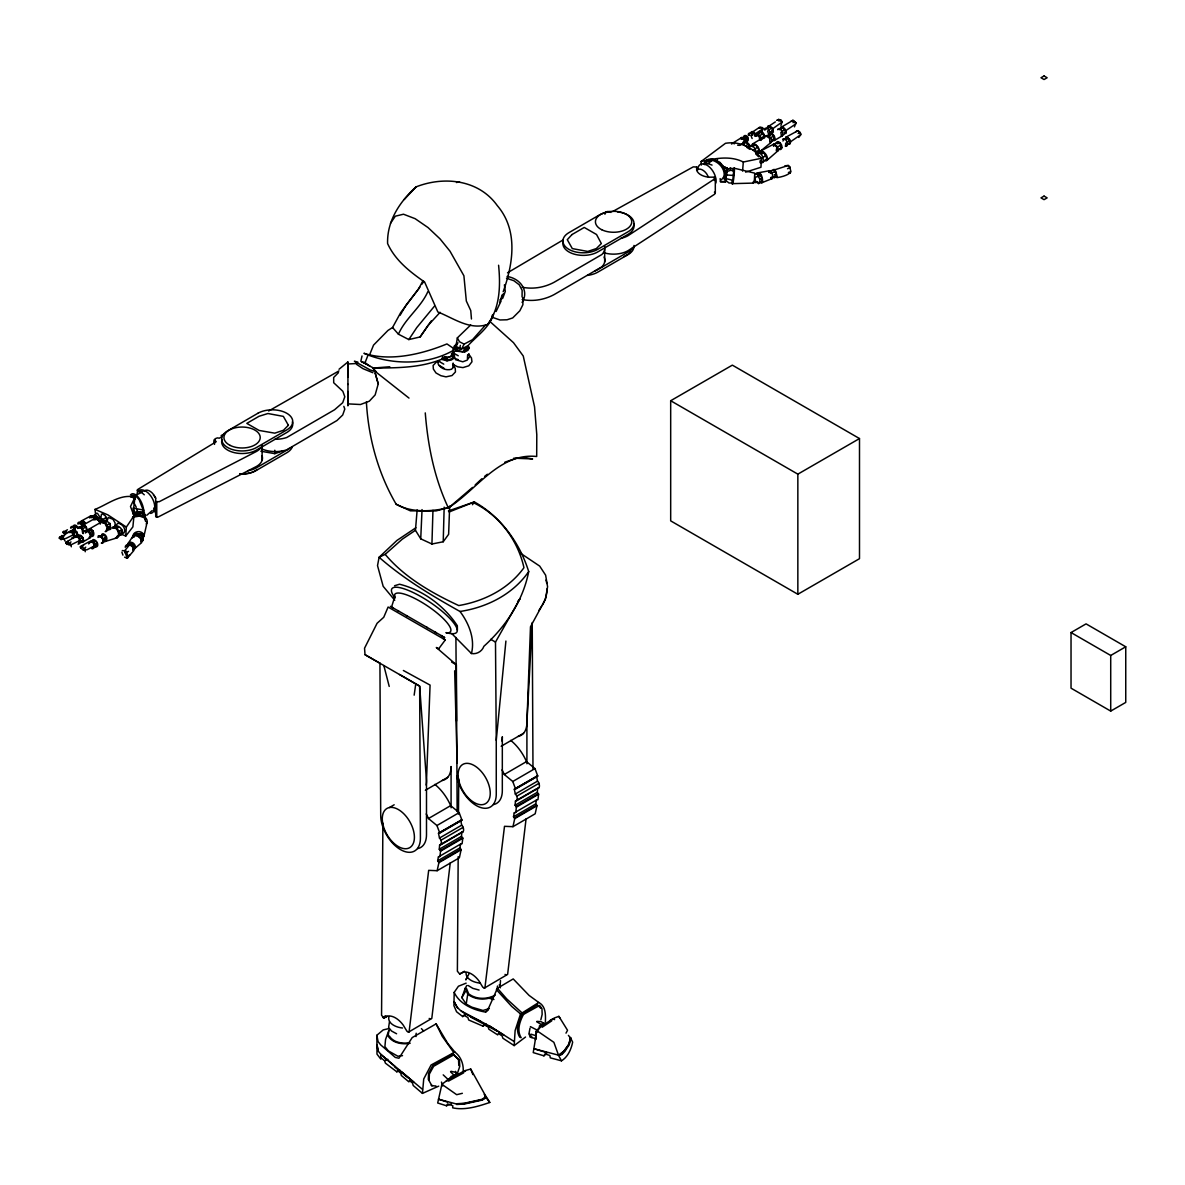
<?xml version="1.0" encoding="UTF-8"?>
<svg xmlns="http://www.w3.org/2000/svg" width="1185" height="1185" viewBox="0 0 1185 1185"><rect width="100%" height="100%" fill="white"/><g stroke="black" fill="none" stroke-linecap="round" stroke-linejoin="round"><path stroke-width="1.5" d="M347.96 391.465L347.916 403.878L360.477 404.515L369.335 401.182L375.156 394.901L378.237 383.896L375.141 372.905L378.237 383.896M422.038 509.594L420.734 538.834L431.933 544.004L443.22 541.767L448.626 534.302L449.663 506.01M452.537 353.16L454.522 355.485L454.225 358.063L451.278 360.003L447.026 360.832L447.056 356.848C424.008 368.105 398.056 367.883 373.423 368.061L360.832 361.203L362.017 355.974M82.195 527.384L81.084 523.963L79.662 523.118L78.728 523.785L83.305 521.77L85.142 523.637M522.911 297.805L522.896 304.708L519.845 310.781L512.69 317.935L507.017 319.787L499.996 319.98L493.301 317.654M417.15 509.906L415.446 530.288L420.734 538.834M382.888 823.101L381.555 1015.249L383.881 1018.048L387.717 1016.137A19.612 11.346 59.9 0 1 403.167 1025.01L407.003 1031.32L409.077 1032.031L428.674 870.353L437.147 870.708L459.365 857.807L461.098 849.778L459.869 847.942L460.639 844.046L462.106 843.661L462.787 838.269L461.498 836.343L461.839 832.151C464.935 832.3 463.498 826.493 461.706 825.16L460.713 820.346L461.883 819.961L459.158 812.629L450.67 805.637A35.017 20.278 59.9 0 0 434.88 784.411M443.22 541.767L444.168 507.15M458.18 856.666L457.38 971.211L459.706 974.011L463.542 972.115A19.612 11.346 59.9 0 1 478.992 980.973L482.828 987.283L484.902 987.994L504.499 826.315L512.972 826.671L535.19 813.784L536.938 805.756L535.694 803.904L536.464 800.023L537.946 799.623L538.612 794.231L537.323 792.306L537.664 788.114C540.76 788.277 539.323 782.456 537.531 781.122L536.538 776.323L537.723 775.923L534.983 768.591L526.51 761.599A35.017 20.278 59.9 0 0 510.705 740.373M458.476 814.169L458.728 779.063M535.398 1039.941L536.198 1031.246L540.716 1026.58M570.814 1038.164L569.274 1044.622L564.801 1051.495L561.838 1054.546L558.639 1055.539L561.483 1060.827C567.867 1056.976 571.229 1049.214 572.666 1042.119L570.326 1037.512M785.774 139.149L785.788 137.282L797.979 130.646L800.171 132.542L800.734 134.705L798.794 137.401M785.788 137.282L786.336 136.956A4.399 1.792 53.2 0 1 790.262 140.363L790.232 143.785A4.399 1.792 53.2 0 1 789.343 143.489M769.672 138.29L769.776 141.696L772.457 141.03L774.383 138.26L772.116 134.32L768.784 134.572L766.858 136.527L769.672 138.29L773.627 136.038M347.842 363.454L347.857 362.003L339.043 369.246M522.067 296.991L522.141 290.325L519.208 284.755L513.905 280.726L506.484 278.238M431.933 544.004L432.955 510.35M570.577 1037.556L569.007 1043.926L564.504 1050.754L558.446 1055.139L561.572 1054.161L568.904 1044.341L570.444 1037.971L568.415 1035.379M466.135 983.15L458.432 986.231L454.196 992.363L453.929 1005.665L456.58 1011.768L462.713 1016.582L463.913 1015.264L467.897 1017.53L468.697 1019.989L483.065 1026.18L484.102 1024.788L488.205 1026.965L488.842 1029.202L497.715 1034.905L498.352 1033.483L502.114 1035.912L502.87 1038.223L514.172 1045.614L515.12 1030.58L520.541 1013.945L538.76 1002.48C546.018 1006.258 545.589 1015.012 545.411 1022.003M347.842 365.247L347.857 363.988L356.863 363.499M100.947 517.312L101.495 514.246L102.532 513.949L105.198 515.653L106.961 519.326M135.682 535.694L138.615 536.642L140.822 539.101L140.763 541.915L142.718 540.716L143.296 537.946L141.622 533.62L137.49 533.724L134.379 535.19L133.786 537.175L136.63 533.309L140.2 534.642L143.015 537.531L142.718 540.716M89.927 531.161L89.971 529.591L87.438 530.199L85.483 533.028M438.731 1086.141L422.452 1093.399L423.726 1078.987L431.103 1064.989L454.877 1052.058C460.98 1056.709 463.779 1064.263 463.157 1071.773M748.091 140.719L748.15 139.015L745.587 136.423L744.55 138.823L747.113 141.415M756.682 181.364L758.548 183.705L761.911 181.231L761.999 178.402L759.348 173.558L756.622 173.291L755.423 174.565M139.563 516.082L139.652 512.512L134.246 514.231L134.349 516.941L139.563 516.082L144.422 517.801L145.651 521.548M97.259 520.082L97.837 517.534L100.073 517.534L102.517 519.667L103.628 522.985M723.739 176.432L724.45 179.32L728.968 182.994L732.537 183.023L733.915 168.788L730.241 168.151L725.161 170.921L725.19 172.077M760.029 162.612L760.103 160.775M429.118 1080.083L429.385 1074.025L433.666 1066.278L453.722 1054.887L459.469 1060.19L459.765 1066.411L456.862 1075.002M107.361 520.274L108.22 517.475L112.96 519.252L115.108 522.985L115.019 526.688M416.009 1036.564L416.187 1033.246M467.408 358.7L467.645 354.641M701.461 165.041L701.002 161.575L725.487 143.296C739.692 140.956 752.593 147.37 761.466 158.272L760.948 167.263L745.617 172.136M720.154 178.594L720.436 181.675L725.561 181.986L725.59 178.95M725.561 181.986L727.412 168.211L722.02 166.107L719.947 162.464L714.348 159.901A10.65 7.228 49.8 0 0 708.719 161.397M753.438 181.631L754.164 182.505L759.748 182.431L759.926 179.305L756.622 173.291M452.892 367.128L453.144 363.054M497.226 989.401L497.463 986.053M121.077 533.946L125.728 536.109L126.351 527.073L133.964 515.845L130.498 506.513L134.986 497.241C120.796 493.36 107.702 504.395 95.007 509.402L95.585 514.453L95.852 513.298L97.511 513.342L100.073 517.415M768.398 128.454L768.502 126.943L769.732 126.647L772.842 129.861L771.376 133.194L768.68 134.305L767.628 131.105L771.509 127.906M456.373 343.798L457.351 337.888L470.697 325.001M499.996 987.357L500.5 980.617M447.5 1102.094L438.42 1099.191L456.64 1104.05L464.387 1103.576L481.969 1099.724L486.235 1097.058L470.712 1069.033L464.92 1070.647L447.841 1079.816L441.901 1084.29L437.695 1102.998L446.478 1105.768L451.441 1103.828M742.58 171.129L743.306 162.019C730.093 155.294 714.659 158.479 701.002 161.575M437.147 870.708L438.894 862.68L437.65 860.828L438.42 856.948L439.902 856.562L440.568 851.156L439.279 849.245L439.62 845.053L461.839 832.151M512.972 826.671L514.72 818.642L513.49 816.806L514.246 812.91L515.727 812.525L516.393 807.133L515.105 805.207L515.46 801.016L536.079 789.047M68.982 532.702L69.515 531.65A4.399 2.844 72.1 0 1 73.47 533.013L74.018 534.435L65.916 538.434L61.901 539.131L62.02 537.62L63.975 536.183M133.964 515.845L132.883 526.895L125.728 536.109M456.921 776.027A28.01 16.22 59.9 0 0 478.34 806.615A28.01 16.22 59.9 0 0 496.263 794.143L496.263 740.284L505.906 641.055M458.047 342.88L454.314 346.227L454.048 348.805L456.062 351.115L464.55 352.063L467.912 350.345L469.319 347.901L467.868 345.827C476.681 335.873 489.524 327.786 493.493 314.129M455.662 344.465L455.455 346.568L457.084 348.449L460.358 349.368M450.241 862.947L431.799 1018.433L408.277 1032.283M526.066 818.909L507.624 974.396L484.117 988.246M144.422 517.801L144.748 515.194L139.652 512.512M89.497 542.908L92.341 540.716L96.266 541.634L97.081 544.745L94.252 547.751L92.504 547.825L96.044 546.596M79.558 537.871L79.795 536.153L81.587 536.761L82.935 539.693L80.55 542.923L78.684 543.085L79.825 541.515L81.943 541.204M414.158 695.165L415.757 683.878L365.01 654.683L364.55 648.21L377.082 623.295L383.747 617.267L388.102 607.046L445.293 639.93L438.643 648.847L436.806 647.795M134.201 546.566L132.764 550.166L133.786 547.351L132.676 543.648L128.824 543.974L126.573 546.374L129.121 543.426M389.465 1021.751L388.621 1027.454L391.524 1031.024L396.59 1033.764M489.331 1008.568L482.991 1010.479L471.719 1007.117L466.209 1004.095L467.749 994.126L465.231 988.246L466.846 985.446M761.185 132.29L757.763 133.372L756.178 135.386L759.022 136.231L759.778 139.815L762.503 139L764.058 135.712L761.185 132.29L759.363 132.705M134.986 497.241L132.942 513.757L137.297 511.49L142.526 512.053L145.592 515.134L144.689 518.926M80.328 540.256L70.374 545.13L66.079 543.382L67.323 541.501L75.692 536.509A4.399 3.14 69.8 0 1 79.943 538.775L79.099 543.9A4.399 3.14 69.8 0 1 78.017 544.078M749.009 147.977L750.016 145.533L754.075 147.281L755.941 150.702L755.882 154.02L758.622 156.775M530.021 1028.106L529.043 1033.32L530.021 1037.053L531.784 1037.734M75.188 537.457L76.862 536.035L76.788 532.258L73.885 531.28L70.048 532.524L73.174 530.85M102.873 535.739L103.11 534.539L104.769 535.413L106.117 538.286L104.206 541.545L102.088 542.641L105.539 540.434M66.923 532.969L63.264 532.628L63.486 531.458L66.701 532.021L66.923 532.969L75.01 528.821L74.359 527.651A3.851 2.429 66.3 0 0 70.893 527.088L70.596 528.095M103.362 522.866L104.458 520.393L105.732 520.274L109.953 523.577L110.56 528.732L109.761 529.695L106.991 529.221M82.639 532.983L82.002 528.94L80.387 527.606L79.054 528.021L80.476 526.658L84.787 526.288L86.001 527.029L86.564 530.747L83.009 531.176M781.137 145.177L776.96 147.177L776.279 150.243L778.293 150.125L781.582 147.725L779.671 142.837L775.612 143.178L773.494 146.333M453.677 350.197C427.592 365.291 391.568 365.454 363.943 353.278C389.821 361.706 421.208 354.493 446.952 343.931L452.937 348.02L453.307 351.945L452.107 355.219L449.93 356.803L447.056 357.87L444.168 357.144M92.267 534.968L89.408 536.998L91.186 536.612L93.304 532.939L93.022 531.206L89.971 529.591M503.181 291.747C513.224 263.662 518.393 230.201 497.27 205.583C478.725 179.557 444.049 175.928 416.083 186.874C399.908 201.509 386.888 220.914 387.599 243.562C395.168 260.3 409.906 271.824 424.63 282.03L437.843 311.981C453.914 318.306 469.66 330.511 487.776 324.394L491.508 318.706L492.279 315.18M68.715 544.789L70.967 541.871M143.281 537.383A5.851 4.251 1.2 0 0 143.977 536.005L147.251 521.785A9.08 6.606 1.2 0 0 139.786 514.971A9.08 6.606 1.2 0 0 132.513 517.223M214.411 443.175C212.9 439.916 216.292 436.85 219.314 438.198L221.714 436.806L221.21 435.502L224.543 433.947M733.293 171.41L733.915 168.788M448.419 510.942L474.37 501.936C500.796 516.704 519.771 542.937 528.703 571.585C523.029 600.736 505.728 626.569 483.895 646.284C482.102 651.394 476.77 654.505 471.437 653.527L451.618 633.442M540.834 1019.752L542.152 1014.434L541.96 1008.657L539.649 1005.443L523.489 1014.39C519.845 1021.426 516.601 1030.254 521.104 1037.704L519.726 1037.156C515.179 1029.735 518.452 1020.892 522.126 1013.856L537.442 1004.806L540.716 1008.198M471.437 653.527C475.229 638.878 468.801 623.147 460.002 611.475C431.71 595.611 403.522 578.754 379.096 557.261L396.945 540.434L415.861 527.769M762.296 131.505L762.71 128.143L760.074 126.973L751.053 132.972L751.157 132.083A3.851 2.014 54 0 1 754.46 132.735L756.104 136.156M459.795 347.635L460.387 345.383M61.901 539.131L59.443 538.286L61.857 535.442M775.494 175.573L776.99 177.172A5.11 0.785 73.9 0 0 775.494 170.951L774.012 169.336A5.11 0.785 73.9 0 0 774.146 170.536M485.717 324.853L472.534 339.665L464.105 344.139L461.646 348.894L456.595 346.79L456.536 344.45M109.79 527.636L107.465 528.525L106.057 530.584L108.294 529.754L110.516 525.784M566 1033.142L567.541 1030.298L558.876 1016.36L554.328 1017.989L541.249 1026.328L536.805 1030.654L533.235 1052.606L543.93 1055.835L546.67 1053.465M780.959 125.462L781.996 122.099L780.93 120.174L778.693 119.433L776.693 120.366M394.975 596.04L391.554 607.016L393.287 608.009M499.67 302.619L502.173 294.858M779.197 129.728L781.819 127.536L783.167 127.758L785.907 131.505L784.085 134.394L781.404 135.534L780.826 132.498L784.826 129.432M790.099 173.291C791.299 169.781 791.358 175.513 776.856 177.661M93.615 515.964L94.607 514.749L96.429 515.712L98.148 519.682M757.171 154.02L758.459 152.154C762.192 153.695 764.281 158.834 762.784 162.597L760.814 162.715M431.37 320.794L420.112 336.955L408.81 339.577L398.441 334.2C405.359 318.247 420.69 307.7 427.829 291.717M466.209 1004.095L461.854 997.651L465.231 988.246M71.515 532.08L73.737 535.813L73.07 537.649L71.604 538.079M442.731 356.744L441.738 359.396L447.026 360.832M501.862 297.731L503.358 293.732M365.854 364.195L365.069 362.654L367.928 355.381M456.062 351.115L457.084 348.449M369.72 354.552L373.542 345.116L387.984 330.422L392.546 327.519L400.723 312.573L419.845 287.14M88.682 543.93L90.623 540.938A4.399 3.17 68.6 0 1 94.652 544.285L92.845 548.744A4.399 3.17 68.6 0 1 91.689 548.596M94.785 545.767L86.994 549.766L83.157 549.899L85.75 547.159M439.62 845.053C442.716 845.201 441.279 839.395 439.487 838.062L438.494 833.248L461.883 819.961M515.46 801.016C518.556 801.178 517.119 795.357 515.327 794.024L514.32 789.225L537.723 775.923M538.76 1002.48L529.088 995.415L513.209 978.928L497.433 988.275L488.798 1007.68L485.613 1012.064C473.837 1010.257 459.395 1004.036 454.196 992.363M115.952 525.429L117.789 523.252C122.233 523.4 126.454 528.88 123.936 533.013L121.092 533.576M770.028 135.52L770.65 134.172M66.079 543.382L68.686 540.656M93.941 542.019L94.548 540.716M496.085 311.492L501.151 300.901M794.468 126.884L795.772 122.603L792.972 120.322L780.93 127.402L781.419 129.639M752.327 146.333L753.171 144.6L755.245 144.674L757.6 147.162L758.992 150.199L756.06 153.606M113.227 527.947L115.212 525.666C119.641 525.37 124.41 530.717 121.64 534.879L118.648 535.605M740.403 145.162L741.943 143.785L745.795 146.125M73.514 538.449L74.018 534.435M408.81 339.577L416.764 327.593L434.48 306.145M380.696 1054.843L380.829 1059.153L376.993 1054.117L376.874 1035.246L383.229 1029.898L388.532 1028.654M727.412 168.211L722.02 166.107L724.124 168.388L725.042 172.536L726.997 175.128L725.042 176.684M467.305 977.018L465.794 979.906L469.038 973.774M420.112 336.955L428.037 325.475L440.109 312.307M418.364 289.347L422.823 280.964M543.93 1055.835L544.996 1053.924L549.855 1055.479L550.284 1057.85L561.483 1060.827M780.93 127.402L781.271 126.81A4.399 1.837 52.2 0 1 785.181 129.269L786.07 133.372A4.399 1.837 52.2 0 1 785.299 133.372M496.263 740.284L495.493 642.077L519.889 598.943A31.669 25.892 -60 0 1 517.564 601.536M449.115 511.979L474.37 501.936L472.445 504.721M461.854 997.651L465.35 991.667M400.086 315.269L406.144 304.989L417.861 289.999M142.526 512.053L143.711 510.098A13.035 5.984 68.5 0 0 137.949 496.841A13.035 5.984 68.5 0 0 130.409 494.989M487.776 324.394C500.188 307.389 500.574 285.363 498.589 265.247M774.101 177.898L776.338 176.787L776.338 174.18L774.649 169.722L772.264 169.973M774.649 169.722L774.649 172.329M446.478 1105.768L447.604 1103.916L452.833 1105.738L452.67 1107.827C464.92 1110.567 478.162 1106.375 489.79 1102.465L486.665 1097.325L482.339 1100.05L464.446 1104.005L456.58 1104.494M538.775 610.645L541.589 606.32M128.187 543.367L132.794 536.39A5.851 4.192 41.3 0 1 139.104 535.975A5.851 4.192 41.3 0 1 141.682 542.493A5.851 4.192 41.3 0 1 140.615 543.471L134.32 548.936A4.607 3.288 41.3 0 0 135.179 548.166A4.607 3.288 41.3 0 0 133.15 543.041A4.607 3.288 41.3 0 0 128.187 543.367A4.607 3.288 41.3 0 0 127.98 544.567M128.528 544.922L131.209 545.574L132.676 543.648M381.377 1058.087L384.547 1060.723L385.406 1063.152L396.797 1071.803L397.612 1070.588L400.782 1073.21L401.33 1075.506L408.899 1081.875L409.432 1080.498L412.573 1083.149L413.195 1085.49L422.452 1093.399M390.472 223.284L395.346 216.188L403.492 214.218L415.12 218.677L428.022 227.55L439.99 238.837L450.004 251.205L463.898 275.764L466.327 301.034L470.756 310.574L471.452 319.002M421.83 284.281L423.815 281.423M764.947 130.009L768.502 126.943M789.254 144.066L790.484 142.304L788.336 138.482L786.84 137.771L784.766 138.645L782.929 141M452.877 353.708L454.433 351.56M83.157 549.899L80.654 547.811L83.602 545.367M771.583 131.52L772.842 129.861M704.764 164.7L707.475 161.13L712.452 160.286C719.221 162.464 725.057 168.833 724.139 176.298L721.428 179.868M447.826 1080.853L451.144 1076.484L457.277 1073.758M784.633 133.164L785.907 131.505M79.662 523.118L80.787 521.667M138.615 536.642L141.622 533.62M754.534 135.905L755.438 134.823L754.208 133.061L752.697 132.113L751.172 132.661M528.703 571.585C512.986 594.322 486.887 607.431 460.002 611.475M762.962 136.986L764.058 135.712M773.316 139.504L774.383 138.26M134.29 515.179L136.393 512.809M143.711 514.246L144.496 513.372L143.711 510.098L133.076 508.084L134.823 512.32M130.083 544.196L124.647 550.788L127.195 558.224L133.772 550.669A5.11 4.355 32.4 0 0 131.742 544.759L126.751 544.774L125.64 545.826A5.11 4.355 32.4 0 0 125.269 547.322M404.203 199.539L416.083 186.874M63.486 531.458L63.264 532.628M86.298 531.547L87.957 531.591L89.408 530.095M338.48 372.608L333.666 377.497L333.696 382.74L342.865 391.317L344.791 396.768L342.702 402.707L334.555 409.773L286.681 437.532A22.456 12.961 0 0 1 274.89 439.279M152.095 510.631L146.925 515.179M97.97 518.334L96.089 516.082L90.771 517.726L93.422 515.623M539.205 1026.195L543.871 1022.64M137.09 494.145L137.786 489.435L216.233 441.694L214.411 439.842M129.743 554.965L126.499 557.098M789.803 140.378L785.685 143.296L785.625 145.844L790.484 142.304M80.387 527.606L82.076 525.992M758.326 174.521L759.348 173.558M472.519 487.42L449.204 507.373L436.006 510.928L410.351 510.839L396.175 504.247C378 473.185 368.387 437.724 366.387 401.893M475.185 484.932L481.851 478.74M760.103 152.998L761.451 151.769L763.836 152.554L767.036 158.716L763.481 161.649L760.755 162.256M748.15 139.015L747.291 139.8L745.883 137.682L743.78 139.282L741.573 139.089L744.61 137.134M105.983 536.79L102.665 539.16L103.273 541.604M394.768 600.262L383.17 586.323L377.526 565.63L379.096 557.261L385.184 554.358L402.233 539.205L415.446 530.288M97.94 537.442L103.11 534.539M767.065 160.301L777.953 150.791M786.84 137.771L783.789 139.326M724.45 179.32L725.457 178.461L725.25 174.876L733.974 175.469M777.76 142.333L774.16 144.377M77.825 528.451L76.181 526.436L71.426 527.725L73.855 525.962M134.379 535.19L136.63 533.309M757.541 152.746A5.747 2.874 54.3 0 0 758.667 152.672L771.168 142.333A4.355 2.222 54.9 0 0 770.724 137.964A4.355 2.222 54.9 0 0 766.695 135.623L752.682 143.859A5.747 2.874 54.3 0 0 752.105 144.748M118.648 535.22L116.678 536.82L120.574 533.991L121.759 529.769L118.233 531.724L118.648 535.22L120.959 534.317M756.948 151.858L758.992 150.199M462.713 1016.582L465.468 1014.404M396.175 504.247C411.654 512.927 431.458 511.594 448.33 507.802C476.607 490.042 499.285 452.522 536.687 456.492L536.79 434.702L534.553 406.84L523.252 356.004L513.505 342.687L489.775 321.372M767.036 158.716L764.829 160.449A6.28 3.037 55.7 0 0 766.206 160.908A6.28 3.037 55.7 0 0 766.576 155.442A6.28 3.037 55.7 0 0 760.918 150.821A6.28 3.037 55.7 0 0 760.059 151.428M128.528 551.41L125.032 552.817M484.591 476.414L487.405 474.237M483.065 1026.18L486.013 1023.944M514.172 1045.614L525.533 1037.023M81.084 523.963L84.342 522.215M485.613 1012.064L488.264 1010.079M759.022 136.231L762.918 133.549M746.106 145.636L748.061 144.185L749.779 146.97M99.14 536.405L101.051 536.894L103.139 535.368M704.26 163.649L707.949 163.574L712.452 160.286M757.6 147.162L753.067 150.288M140.822 539.101L143.015 537.531M766.043 155.561L760.977 158.583M448.715 1080.972L463.676 1072.84M446.345 1080.927L450.019 1078.38M754.208 133.061L751.023 135.653L752.134 138.541M770.472 131.668A4.399 2.163 49.1 0 0 773.375 132.068L772.709 128.735L781.996 122.099L780.93 120.174L778.856 121.063M741.766 144.348L745.632 142.319L748.061 144.185M542.197 1027.247L551.795 1020.818M454.314 346.227L457.247 344.272M775.346 121.907L767.569 127.047L767.762 126.203A4.399 2.163 49.1 0 1 771.805 127.521L772.709 128.735M743.573 143.696L745.632 142.319M779.656 148.984L781.582 147.725M79.795 536.153L76.107 537.323L79.588 536.183M753.053 146.111L755.245 144.674M790.795 141.607L800.734 134.705L800.171 132.542L798.097 133.52M750.934 146.036L753.171 144.6M486.28 1096.614L481.984 1099.324L464.342 1103.25L456.595 1103.739M785.922 130.543L795.965 123.803L795.15 121.685L792.987 122.618M761.481 154.02L763.836 152.554M732.197 143.444L741.706 137.519M60.968 536.731L59.443 538.286M143.859 491.405L145.844 490.19A9.969 5.777 59.9 0 1 153.695 494.693L155.679 498.189L155.709 516.586L157.946 517.119L256.552 466.401A20.426 11.791 0 0 0 262.092 455.751M755.26 133.801L762.992 128.78L761.985 127.358M90.949 541.841L92.785 542.375L94.563 541.278M93.022 531.206L89.556 533.265L87.957 531.591M752.697 132.113L750.09 133.387L748.846 135.194L749.661 135.371M759.081 153.206L761.451 151.769M97.318 543.011L93.956 544.433L93.956 546.759M102.517 519.667L106.383 517.341M500.07 299.805L502.736 298.22L505.284 291.421L504.41 284.844M507.491 272.817L563.245 239.859M81.691 542.256A4.355 2.696 59 0 0 82.669 542.108L89.956 537.842A4.488 2.814 59.7 0 0 90.104 532.939A4.488 2.814 59.8 0 0 85.75 530.673A4.488 2.814 59.8 0 0 85.127 531.487M389.421 807.548L394.175 804.778M425.356 790.291L447.737 777.301M501.181 746.254L523.563 733.263M426.23 813.947A35.017 20.278 59.9 0 1 428.466 818.539L450.67 805.637M502.055 769.909A35.017 20.278 59.9 0 1 504.292 774.501L526.51 761.599M428.466 818.539L436.939 825.515L459.158 812.629M504.292 774.501L512.764 781.493L534.983 768.591M438.494 833.248L460.713 820.346M514.32 789.225L536.538 776.323M439.517 833.233L461.735 820.331M515.342 789.195L537.56 776.293M439.487 838.062L461.706 825.16M515.327 794.024L537.531 781.122M440.983 840.209L463.187 827.308M516.808 796.172L539.027 783.27M441.027 844.653L463.246 831.751M516.853 800.616L539.071 787.714M439.279 849.245L461.498 836.343M515.105 805.207L537.323 792.306M440.361 850.549L462.565 837.662M516.186 806.526L538.405 793.624M440.568 851.156L462.787 838.269M516.393 807.133L538.612 794.231M438.42 856.948L460.639 844.046M514.246 812.91L536.464 800.023M437.65 860.828L459.869 847.942M513.49 816.806L535.694 803.904M438.702 862.087L460.906 849.201M514.527 818.065L536.746 805.163M438.894 862.68L461.098 849.778M514.72 818.642L536.938 805.756M382.592 1017.53L385.762 1015.693M383.881 1018.048L387.08 1016.197M459.706 974.011L464.461 971.256M773.42 140.556A4.488 2.37 60 0 0 774.309 140.467L782.159 135.934A4.355 2.326 60.6 0 0 782.011 131.328A4.355 2.326 60.7 0 0 778.16 128.928A4.355 2.326 60.6 0 0 777.656 129.654M670.68 400.737L732.345 365.143L859.495 438.554L859.495 558.683L797.846 594.277L670.68 520.867L670.68 400.737L797.846 474.148L859.495 438.554M1071.033 632.553L1086.067 623.873L1125.75 646.788L1125.75 702.409L1110.715 711.089L1071.033 688.174L1071.033 632.553L1110.715 655.468L1125.75 646.788M82.002 528.94L86.001 527.029M88.519 529.843A4.355 2.785 65.4 0 1 89.171 529.043L101.747 521.83A5.747 3.733 66.2 0 1 107.124 524.881A5.747 3.733 66.2 0 1 106.472 531.369A5.747 3.733 66.2 0 1 105.169 531.576M454.877 1052.058L447.782 1043.467L436.095 1023.884L412.217 1037.571L398.93 1058.249L395.272 1057.42L380.696 1044.889L378.074 1041.6L376.874 1035.246M458.817 1065.611L458.521 1059.39L452.803 1054.102L432.821 1065.552L428.57 1073.314L428.303 1079.372L432.036 1085.964L431.192 1085.238A25.374 16.383 -53.2 0 0 435.932 1085.964M268.669 410.988L338.984 370.89M153.695 508.232L155.694 507.121M759.748 182.431L761.911 181.231M612.63 211.552L693.255 166.878L696.691 166.996L696.721 170.373A15.005 8.665 0 0 0 708.541 177.172L714.392 177.157L715.34 178.446L628.065 235.667A20.426 11.791 0 0 1 620.703 238.407M769.006 172.24L771.894 170.64M81.883 526.451A4.355 2.577 66.5 0 1 82.283 525.459L94.548 518.719A5.747 3.451 67.3 0 1 99.599 520.511A5.747 3.451 67.4 0 1 100.414 522.333M786.588 139.445L788.336 138.482M67.456 529.784L63.012 532.332L64.76 533.917M81.572 520.852L90.697 515.949M732.137 183.645L753.379 183.097L754.371 179.942L754.771 173.158L734.3 168.226M118.041 526.91L113.567 527.977L116.293 528.554L118.53 527.369M89.675 541.501L81.972 545.574L80.358 546.818L80.654 547.811M795.994 131.698L797.979 130.646L800.571 133.312M760.918 150.821L773.701 144.214A4.355 2.103 55.8 0 1 777.627 147.429A4.355 2.103 55.8 0 1 777.36 151.221A4.355 2.103 55.7 0 1 776.427 150.999M781.33 128.706L783.167 127.758M104.517 522.541L106.724 521.415L102.147 522.644L104.517 522.541L107.465 528.525M72.566 527.044L74.003 528.036L77.218 526.91M97.244 518.6L95.096 519.667L99.199 517.86M62.568 535.916L65.782 534.317M770.354 173.351L775.479 171.47M131.787 495.434L135.164 495.493L141.563 492.456L144.289 494.797M790.884 121.3L792.972 120.322L795.772 122.603M779.745 128.498L781.819 127.536M787.521 168.744L789.98 167.633L789.684 166.863L788.232 165.47L784.929 165.781M110.279 523.533L106.606 525.177M96.963 519L99.036 521.059L102.902 519.652L103.525 521.77M396.797 1071.803L400.086 1070.351M372.86 372.712L362.98 368.668L356.492 364.299M759.926 179.305L761.999 178.402M767.85 127.462L769.732 126.647M550.284 1020.152L553.084 1018.952L554.61 1019.618M777.597 143.726L779.671 142.837M776.634 176.284L771.065 177.306M384.547 1060.723L387.85 1059.316M82.195 525.71L84.016 524.955L82.58 522.837M495.3 995.104C487.153 999.488 476.237 999.666 468.697 993.86L466.416 988.379M467.749 994.126C474.696 999.77 484.739 1000.377 492.753 996.926M73.011 533.502L76.788 532.258M761.807 182.757L772.102 178.594M82.861 537.783L79.365 539.086L77.884 537.294M774.96 169.736L788.232 165.47L789.98 167.633M745.883 137.682L747.039 137.253M774.205 174.921L776.338 174.18M504.825 462.209L516.467 458.18L525.31 457.691L532.628 458.936L513.772 458.18M788.41 172.492L790.928 171.632L789.684 166.863M726.746 171.603L730.627 170.314L734.182 170.803M260.863 451.233L274.787 453.648L283.422 450.759M762.414 137.89L763.777 137.46M104.221 541.338A4.355 2.888 64.7 0 0 105.302 541.456L117.078 537.842A6.28 4.177 64.7 0 0 118.93 531.517A6.28 4.177 64.7 0 0 113.153 526.955A6.28 4.177 64.7 0 0 111.938 527.769M394.561 585.745L399.523 584.22C422.704 589.982 444.257 605.757 457.336 625.739L457.41 630.272M456.477 182.534L459.513 181.69M761.466 158.272L743.306 162.019M759.244 128.039L762.71 128.143M771.494 131.668L772.724 131.372M97.244 516.616L93.6 518.067L92.015 517.001M462.357 1093.311L456.669 1094.688L441.901 1084.29M462.565 1071.966L465.527 1071.27M363.514 362.995L365.069 362.654L369.927 366.239M439.591 361.218L436.569 361.884L433.117 365.484L433.369 369.053L435.976 372.949L440.894 375.704L445.99 376.86L452.003 375.556L455.455 371.942L455.233 368.298L453.514 365.647M779.197 120.337L777.464 120.115L778.693 119.433L781.7 121.151M410.114 1043.304C402.396 1044.666 392.665 1043.215 388.132 1036.075L388.947 1030.076L385.555 1039.497L384.903 1046.607L388.354 1050.902L397.893 1056.25L402.515 1055.642M373.423 368.061L389.776 366.757M409.551 1042.711C402.441 1043.911 393.376 1042.622 389.287 1035.942M73.737 535.813L76.107 535.368M743.513 142.63L744.669 142.407L743.78 139.282M758.4 172.773L769.421 170.729M461.646 348.894L467.794 345.813L466.712 347.827L463.987 349.219L464.55 352.063M770.517 134.586L772.116 134.32M134.246 514.231L139.667 513.46M760.874 175.306L754.875 177.513L755.556 182.431M112.723 527.873L114.13 527.755M744.062 136.527L745.587 136.423M720.436 181.675L725.442 181.438M791.698 121.107L793.343 121.077M727.309 172.492L725.042 172.536A13.035 8.828 49.4 0 0 714.437 159.842A13.035 8.828 49.4 0 0 703.831 164.3M137.06 490.131L138.008 491.419L142.393 491.405M131.742 545.159L133.742 545.159M155.709 501.581L159.205 501.729L256.552 451.396A20.426 11.791 0 0 0 261.441 446.834M733.159 180.387L725.457 178.461M536.894 1021.381L541.189 1021.663L544.033 1023.514M724.124 168.388L727.531 168.744M772.309 139.46L773.761 139.623M122.322 550.536L126.217 551.143L128.306 557.231L127.195 558.224L124.603 557.187M737.618 145.177L739.455 145.385M522.17 287.214C532.998 289.436 544.374 287.496 554.091 282.297L601.891 254.508A22.456 12.961 0 0 0 604.646 246.317M522.17 299.509C532.998 301.731 544.374 299.805 554.091 294.606L601.891 266.803A22.456 12.961 0 0 0 604.069 256.967M796.453 131.002L798.127 131.194M99.792 518.482L102.902 519.652M784.159 132.424L785.507 132.646M138.926 491.908L141.563 492.456M361.81 361.943L365.069 362.654M75.633 535.753L76.862 536.035M450.967 1071.284L456.314 1072.514L458.328 1074.736M558.446 1055.139L533.798 1048.695L546.759 1052.606M535.961 1038.697L532.569 1037.823L529.295 1034.09M489.42 998.318L493.938 999.518M479.081 990.053L472.83 988.364L468.119 985.49M530.91 1034.149L536.272 1035.779M611.016 212.441C609.712 210.634 602.898 211.463 604.987 214.248M464.105 344.139L459.499 341.754L457.351 337.888M707.949 163.574L712.067 165.1M455.707 358.729L458.388 359.736M443.871 368.12L439.383 365.528M95.007 509.402L107.85 514.868L126.351 527.073M357.885 362.106L354.389 361.247L370.105 369.913L376.149 371.838L373.423 370.016M522.126 1013.856L523.489 1014.39M458.254 355.781L453.574 353.086M443.753 364.151L439.087 361.455M444.449 356.818L447.056 357.87L452.877 355.663L454.225 358.063M442.76 358.818L448.063 360.107L451.352 358.818L453.574 356.907L451.337 353.856M746.787 147.355L749.942 149.369M536.198 1031.246L537.664 1031.898M455.292 359.603L462.787 361.795L467.097 360.181L469.438 356.952L469.082 354.019M480.755 1021.514C471.423 1016.152 458.476 1013.205 454.418 1002.036M452.64 364.328L457.766 366.817L462.95 367.602L468.816 365.795L471.971 361.781L471.467 357.944L468.593 354.004M470.682 1017.13L496.767 1030.965M107.939 527.562L110.768 528.969M80.906 540.804L82.283 541.486M473.807 502.899C499.181 515.001 517.993 540.434 523.948 567.704C508.602 588.96 484.161 601.18 458.758 605.565C431.74 592.989 404.515 577.45 385.184 554.358M390.354 606.335L398.604 611.06M442.953 636.597L444.775 637.634L441.101 635.501M443.368 638.848L445.293 639.93M365.01 654.683L380.118 663.333M108.309 527.044L109.909 527.947M91.556 533.946L92.919 534.716M520.452 553.202L539.693 566.104L545.633 575.184L547.588 586.753L545.456 599.166L530.495 626.776L526.91 722.48L526.91 763.777M490.723 639.337L495.493 642.077M397.864 610.616L407.196 615.978M406.559 615.607L427.385 627.591M451.618 662.059L456.373 664.785L457.143 811.473M415.757 683.878L419.653 686.115L426.496 780.797L426.496 834.655A28.01 16.22 59.9 0 1 417.668 848.608M426.852 627.28L436.347 632.76M435.102 632.035L442.464 636.286M403.374 670.488L430.066 685.093L426.496 780.797A28.01 16.22 59.9 0 1 426.111 785.048M399.523 674.487L419.653 686.115L420.423 838.18A28.01 16.22 59.9 0 1 400.574 849.645A28.01 16.22 59.9 0 1 380.711 815.369L379.941 663.304M438.643 648.847L436.302 647.484L456.373 664.785M461.335 1011.042L489.509 1026.032L503.788 1034.979M536.746 1021.781L541.545 1024.669L537.649 1030.387L530.391 1026.61M489.346 1025.84L514.172 1041.526M536.805 1030.654L553.884 1042.326L558.357 1054.769M714.392 192.163L715.31 192.77L714.673 194.177L628.065 250.672A20.426 11.791 0 0 1 603.639 252.657M449.1 1080.394L443.205 1074.869M505.047 974.396L506.321 975.344M429.207 1018.419L430.496 1019.381M776.96 147.177L774.16 144.866M408.988 398.086L377.082 372.905L372.683 367.543M719.947 162.464L723.383 166.359M395.02 1067.241L407.921 1077.713M395.257 1066.841L380.963 1054.517L378.326 1051.243L377.097 1044.933M401.863 1072.07L422.452 1089.326M94.77 545.13L96.089 546.241M104.236 538.612L105.539 539.723M413.846 1082.157L380.696 1054.22M392.546 327.519L398.441 334.2M134.986 499.285L132.913 497.522A10.65 4.888 68.1 0 0 130.75 496.974M452.803 1054.102L453.722 1054.887M521.622 1012.508L506.736 998.911L497.433 988.275M520.541 1013.945L511.653 1006.376L496.367 989.638M453.114 356.048L454.996 357.663M450.552 1071.832L454.21 1075.388M135.164 495.493L139.03 499.374L143.03 509.624M61.19 539.797L59.25 537.783L59.857 536.82L63.427 538.049L65.101 541.145M421.416 1028.639L423.623 1030.965M131.209 545.574L133.135 547.677M467.631 345.857L469.319 347.901M453.455 1052.087L442.257 1036.342L436.095 1023.884M484.754 1095.888L489.79 1102.465M484.235 1094.377L486.235 1097.058M67.13 544.537L65.753 542.656L66.538 541.826L70.359 543.871L71.337 546.789M101.051 536.894L102.665 539.16M145.962 519.193L142.348 513.357M133.935 502.751L136.275 507.284M470.712 1069.033L472.889 1074.573M116.293 528.554L118.233 531.724M558.876 1016.36L559.987 1018.211M708.541 177.172L706.556 173.662A9.969 5.777 59.9 0 0 698.691 169.159L696.721 170.373L696.691 166.996M92.785 542.375L93.956 544.433M81.261 548.433L80.358 546.818L81.306 546.211L84.92 549.218L85.231 551.751M454.196 1001.71L457.573 1008.035M74.003 528.036L74.981 529.947M775.494 175.054L776.338 176.787M452.137 352.923L452.64 354.122M448.33 507.802C434.288 477.999 427.859 445.575 425.267 412.898M99.036 521.059L100.251 524.125M499.24 984.824L500.425 987.816M512.764 781.493L515.505 788.825M436.939 825.515L439.679 832.862M343.828 406.351L344.791 409.062L342.702 415.017L336.925 420.557L286.681 449.841A22.456 12.961 0 0 1 261.781 448.922M121.877 552.106L122.914 555.113M455.514 1071.358L456.373 1073.966M441.457 1082.068L442.731 1085.978M82.18 521.978L82.639 523.444M467.512 346.761L468.045 348.494L462.55 351.693L457.247 350.419L454.996 347.368M89.556 533.265L90.238 535.531M535.694 1036.223L536.346 1038.712M136.764 509.446L137.297 511.49M383.836 665.54L389.213 686.426M376.874 1044.592L378.074 1050.932M94.681 516.186L95.007 517.963M79.365 539.086L79.825 541.515M730.241 168.151L730.627 170.314M732.271 180.994L732.537 183.023M453.648 364.491L453.855 366.98L451.47 369.261C446.523 370.757 440.479 368.654 438.139 363.913L437.917 361.41M753.29 182.164L753.379 183.097M454.67 670.799L457.143 762.992M755.438 134.823L755.467 136.393M347.857 363.988L347.946 377.097M347.886 402.1L347.916 403.878M347.857 362.003L347.946 384.503M347.901 403.967L347.916 405.848L347.96 384.192M65.486 531.784L65.501 532.998M455.914 637.456L456.536 721.072M1110.715 655.468L1110.715 711.089M797.846 474.148L797.846 594.277M717.399 159.042L717.399 161.086M715.31 177.765L715.31 192.77M714.392 177.157L714.392 180.49M604.676 249.709L604.676 262.003M532.983 769.228L532.228 622.569L526.91 722.48A28.01 16.22 59.9 0 1 518.082 736.433M451.085 807.814L451.085 766.517A28.01 16.22 59.9 0 1 442.257 780.471M274.787 450.241L274.787 453.648M262.107 445.353L262.107 460.358M214.515 439.398L214.515 444.39M156.761 502.099L156.761 517.104M82.239 524.437A4.103 2.311 59.5 0 0 81.424 523.281A4.103 2.311 59.5 0 0 77.958 522.941A4.103 2.311 59.5 0 0 77.84 524.007M73.396 526.792A3.925 2.207 59.5 0 1 73.514 525.784A3.925 2.207 59.5 0 1 76.818 526.11A3.925 2.207 59.5 0 1 77.603 527.207M744.461 140.067A4.103 2.444 60.2 0 0 745.276 141.222A4.103 2.444 60.2 0 0 746.283 141.948M743.676 137.371A4.103 2.444 60.2 0 1 743.839 136.29A4.103 2.444 60.2 0 1 747.409 136.556A4.103 2.444 60.2 0 1 748.224 137.727M748.283 134.897A3.925 2.326 60.2 0 1 748.446 133.861A3.925 2.326 60.2 0 1 751.853 134.127A3.925 2.326 60.2 0 1 752.638 135.238M89.542 517.919A4.829 3.007 65.7 0 1 89.882 516.63A4.829 3.007 65.6 0 1 94.163 517.208A4.829 3.007 65.6 0 1 95.007 518.645M80.61 522.496A4.044 2.518 65.6 0 1 80.891 521.415A4.044 2.518 65.6 0 1 84.476 521.904A4.044 2.518 65.6 0 1 85.187 523.103M731.53 144.037A4.829 2.563 54.5 0 1 734.448 143.815M741.055 138.986A4.044 2.148 54.5 0 1 741.158 138.023A4.044 2.148 54.5 0 1 744.61 138.571A4.044 2.148 54.5 0 1 746.357 142.185M78.121 528.273A4.399 2.548 62.7 0 1 78.477 527.251A4.399 2.548 62.7 0 1 82.358 528.466A4.399 2.548 62.7 0 1 83.187 533.68M72.448 531.443A4.281 2.459 61.9 0 1 72.774 530.45A4.281 2.459 61.9 0 1 76.551 531.635A4.281 2.459 61.9 0 1 77.41 536.672M77.41 536.672A4.281 2.459 61.9 0 1 76.669 537.086M758.904 132.972A4.399 2.548 57 0 1 759.2 131.965A4.399 2.548 57 0 1 763.258 133.09A4.399 2.548 57 0 1 764.369 138.127M764.458 129.609A4.281 2.503 57.8 0 1 764.755 128.632A4.281 2.503 57.8 0 1 768.71 129.728A4.281 2.503 57.8 0 1 769.732 134.66A4.281 2.503 57.8 0 1 768.976 135.09M93.985 520.052A5.747 3.451 67.4 0 1 94.548 518.719M82.283 525.459A4.355 2.577 66.5 0 1 86.12 526.807A4.355 2.577 66.5 0 1 87.009 531.043M742.802 143.311A5.747 3.17 52.7 0 1 743.158 142.096A5.747 3.17 52.7 0 1 748.55 143.696A5.747 3.17 52.7 0 1 749.661 145.34M755.423 135.342A4.355 2.429 53.5 0 1 755.719 134.409A4.355 2.429 53.5 0 1 759.792 135.623A4.355 2.429 53.5 0 1 760.992 140.437M89.956 537.842A4.488 2.814 59.8 0 1 88.949 538.005M77.929 535.961A4.355 2.696 59 0 1 78.536 535.176A4.355 2.696 59 0 1 82.757 537.383A4.355 2.696 59 0 1 82.669 542.108M769.628 134.009A4.488 2.37 59.9 0 1 770.117 133.283A4.488 2.37 60 0 1 774.101 135.757A4.488 2.37 60 0 1 774.309 140.467M782.159 135.934A4.355 2.326 60.6 0 1 781.3 136.023M100.873 522.896A5.747 3.733 66.2 0 1 101.747 521.83M91.823 536.39A4.355 2.785 65.4 0 0 92.8 536.242A4.355 2.785 65.4 0 0 93.245 531.354A4.355 2.785 65.4 0 0 89.171 529.043M758.667 152.672A5.747 2.874 54.3 0 0 758 146.94A5.747 2.874 54.3 0 0 752.682 143.859M771.168 142.333A4.355 2.222 54.9 0 1 770.309 142.407M766.251 136.305A4.355 2.222 54.9 0 1 766.695 135.623M98.088 536.242A4.577 2.577 57.2 0 1 98.829 535.753A4.577 2.577 57.1 0 1 103.08 539.086A4.577 2.577 57.1 0 1 102.384 543.293A4.577 2.577 57.2 0 1 101.318 543.1M92.178 542.241A4.355 2.444 57.1 0 1 93.26 539.605A4.355 2.444 57.1 0 1 97.303 542.774A4.355 2.444 57.1 0 1 96.637 546.759A4.355 2.444 57.1 0 1 95.615 546.581M776.708 142.185A4.577 2.726 62.7 0 1 777.493 141.652A4.577 2.726 62.7 0 1 781.582 145.103A4.577 2.726 62.6 0 1 780.545 149.503A4.577 2.726 62.6 0 1 779.478 149.31M782.648 139.356A4.355 2.592 62.7 0 1 783.389 138.852A4.355 2.592 62.7 0 1 787.27 142.126A4.355 2.592 62.7 0 1 786.277 146.303A4.355 2.592 62.7 0 1 785.27 146.125M117.078 537.842A6.28 4.177 64.7 0 1 115.508 537.664M101.747 534.479A4.355 2.888 64.7 0 1 102.591 533.917A4.355 2.888 64.7 0 1 106.591 537.072A4.355 2.888 64.7 0 1 105.302 541.456M773.094 144.644A4.355 2.103 55.8 0 1 773.701 144.214M132.527 537.931A5.851 4.192 41.3 0 1 132.794 536.39M757.808 173.469A5.851 2.266 73.8 0 1 761.155 174.758A5.851 2.266 73.8 0 1 762.399 182.06A5.851 2.266 73.8 0 1 759.97 182.06M770.665 178.046A4.607 1.792 73.8 0 0 772.576 178.046A4.607 1.792 73.8 0 0 771.598 172.299A4.607 1.792 73.8 0 0 768.961 171.292A4.607 1.792 73.8 0 0 768.813 172.447M479.866 983.091A17.079 9.865 0 0 1 466.105 972.796M402.5 1028.017A17.079 9.865 0 0 1 389.021 1016.449M493.493 804.571A28.01 16.22 59.9 0 0 502.322 790.617L502.322 736.774A28.01 16.22 59.9 0 1 501.936 741.01M545.974 580.072A29.255 23.922 -60 0 1 546.759 583.45M547.129 588.782A29.255 23.922 -60 0 1 542.523 604.883M147.251 521.785A9.08 6.606 1.2 0 1 146.17 523.933M133.461 536.524A5.851 4.251 1.2 0 1 133.179 535.042A5.851 4.251 1.2 0 1 139.163 531.606A5.851 4.251 1.2 0 1 143.977 536.005M733.174 170.359A9.08 0.889 -84 0 1 734.419 169.677A9.08 0.889 -84 0 1 733.263 181.512A9.08 0.889 -84 0 1 732.019 182.194M153.428 495.078A15.005 8.665 0 0 1 155.679 498.189M153.428 510.083A15.005 8.665 0 0 1 155.709 516.586M137.875 491.375A13.005 7.525 59.9 0 1 152.05 497.907A13.005 7.525 59.9 0 1 150.658 513.431M257.189 469.453A18.145 10.472 0 0 1 240.333 474.089M697.817 168.463A13.005 7.525 59.9 0 1 708.66 166.344A13.005 7.525 59.9 0 1 715.903 182.994M630.79 251.264A18.145 10.472 0 0 1 623.71 256.627M222.039 439.472A20.426 11.791 0 0 0 232.497 452.152A20.426 11.791 0 0 0 256.552 450.048L286.814 432.481A20.426 11.791 0 0 0 292.354 421.845M247.65 470.771A20.426 11.791 0 0 0 256.552 467.749L286.814 450.167A20.426 11.791 0 0 0 289.347 448.389M239.711 473.704A20.426 11.791 0 0 0 256.552 470.312L286.814 452.744A20.426 11.791 0 0 0 292.369 446.701M633.605 223.684A20.426 11.791 0 0 1 628.065 234.334L597.803 251.901A20.426 11.791 0 0 1 573.747 254.005A20.426 11.791 0 0 1 563.29 241.325M632.938 247.458A20.426 11.791 0 0 1 628.065 252.02L597.803 269.587A20.426 11.791 0 0 1 594.722 271.054M617.504 211.878A20.426 11.791 0 0 1 633.101 219.995A20.426 11.791 0 0 1 628.065 231.756L597.803 249.324A20.426 11.791 0 0 1 568.933 249.383A20.426 11.791 0 0 1 568.844 232.704L599.106 215.137A20.426 11.791 0 0 1 609.549 211.893M633.96 245.458A20.426 11.791 0 0 1 628.065 254.582L597.803 272.15A20.426 11.791 0 0 1 587.36 275.394M507.032 276.431A21.922 17.908 -0.3 0 1 522.096 302.427M394.501 597.329A39.061 9.984 33.8 0 1 407.655 590.115A39.061 9.984 33.8 0 1 451.011 619.725A39.061 9.984 33.8 0 1 446.138 632.583M394.975 598.173A33.506 8.562 33.8 0 1 428.081 606.305A33.506 8.562 33.8 0 1 446.212 632.908M572 234.556L567.274 239.696L572.311 248.598L587.745 251.442L596.381 248.554L601.343 243.547L596.544 234.511L584.235 227.446L572 234.556M288.385 425.267L283.422 430.274L274.787 433.162L259.115 430.451L246.806 423.386L259.041 416.276L267.914 413.521L283.363 416.379L288.385 425.267M257.856 413.298L227.594 430.866A20.426 11.791 0 0 0 227.683 447.53A20.426 11.791 0 0 0 256.552 447.486L286.814 429.918A20.426 11.791 0 0 0 286.726 413.239A20.426 11.791 0 0 0 257.856 413.298M1044.059 75.973L1040.978 77.751L1044.059 79.528L1047.14 77.751L1044.059 75.973M1044.059 196.103L1040.978 197.88L1044.059 199.658L1047.14 197.88L1044.059 196.103M458.136 776.027A22.678 13.124 59.9 0 0 483.11 804.556A22.678 13.124 59.9 0 0 481.288 771.509A22.678 13.124 59.9 0 0 458.136 776.027M382.311 820.064A22.678 13.124 59.9 0 0 407.284 848.578A22.678 13.124 59.9 0 0 405.463 815.547A22.678 13.124 59.9 0 0 382.311 820.064M230.157 445.412A18.145 10.472 0 0 0 259.885 439.531A18.145 10.472 0 0 0 236.2 427.607A18.145 10.472 0 0 0 230.157 445.412M601.654 229.683A18.145 10.472 0 0 0 631.398 223.802A18.145 10.472 0 0 0 607.698 211.878A18.145 10.472 0 0 0 601.654 229.683"/></g></svg>
